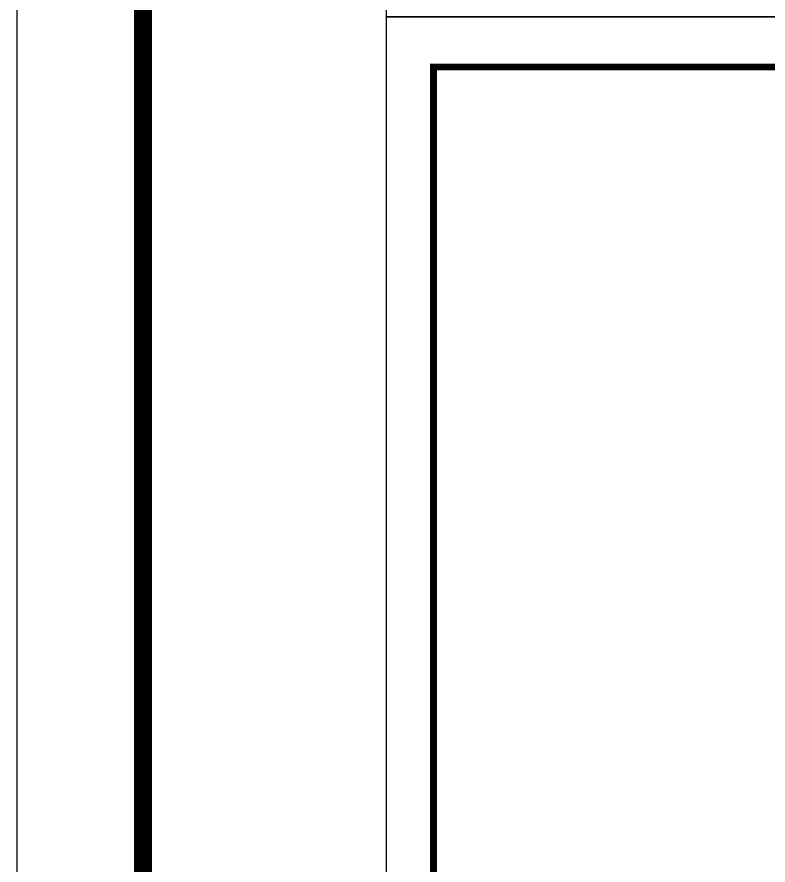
# Model space of a CAD drawing. Extents: x 16296660632 to 16296677481, y -37409620961 to -37409618123.
# Drawn here: x 16296675745 to 16296675911.4, y -37409618898.1 to -37409618710.2 of the extents above; entities that cross this region are included whole.
import ezdxf

# ---------------------------------------------------------------- set-up
doc = ezdxf.new("R2010")
doc.units = 0
doc.header["$LTSCALE"] = 10
doc.header["$MEASUREMENT"] = 0
doc.layers.get('0').update_dxf_attribs({"linetype": 'CONTINUOUS'})

msp = doc.modelspace()

# ---------------------------------------------------------------- linework, layer by layer
at = {"ltscale": 0.5}
for points in [[(16296675745.032089, -37409619395.241547), (16296677481.032089, -37409619395.241547), (16296677481.032089, -37409618123.241547), (16296675745.032089, -37409618123.241547)], [(16296675826.83497, -37409618710.177101), (16296676477.83497, -37409618710.177101), (16296676477.83497, -37409618233.177101), (16296675826.83497, -37409618233.177101)], [(16296675826.83497, -37409619187.177101), (16296676477.83497, -37409619187.177101), (16296676477.83497, -37409618710.177101), (16296675826.83497, -37409618710.177101)]]:
    msp.add_lwpolyline(points, close=True, dxfattribs=at)
at = {"color": 5, "linetype": 'ByBlock', "lineweight": 200}
for points, const_width in [([(16296675772.947269, -37409619340.775627), (16296677452.947269, -37409619340.775627), (16296677452.947269, -37409618152.775627), (16296675772.947269, -37409618152.775627)], 4), ([(16296675837.303169, -37409619166.75238), (16296676467.303169, -37409619166.75238), (16296676467.303169, -37409618721.25238), (16296675837.303169, -37409618721.25238)], 1.5)]:
    msp.add_lwpolyline(points, close=True, dxfattribs=dict(at, const_width=const_width))

doc.saveas('drawing.dxf')
